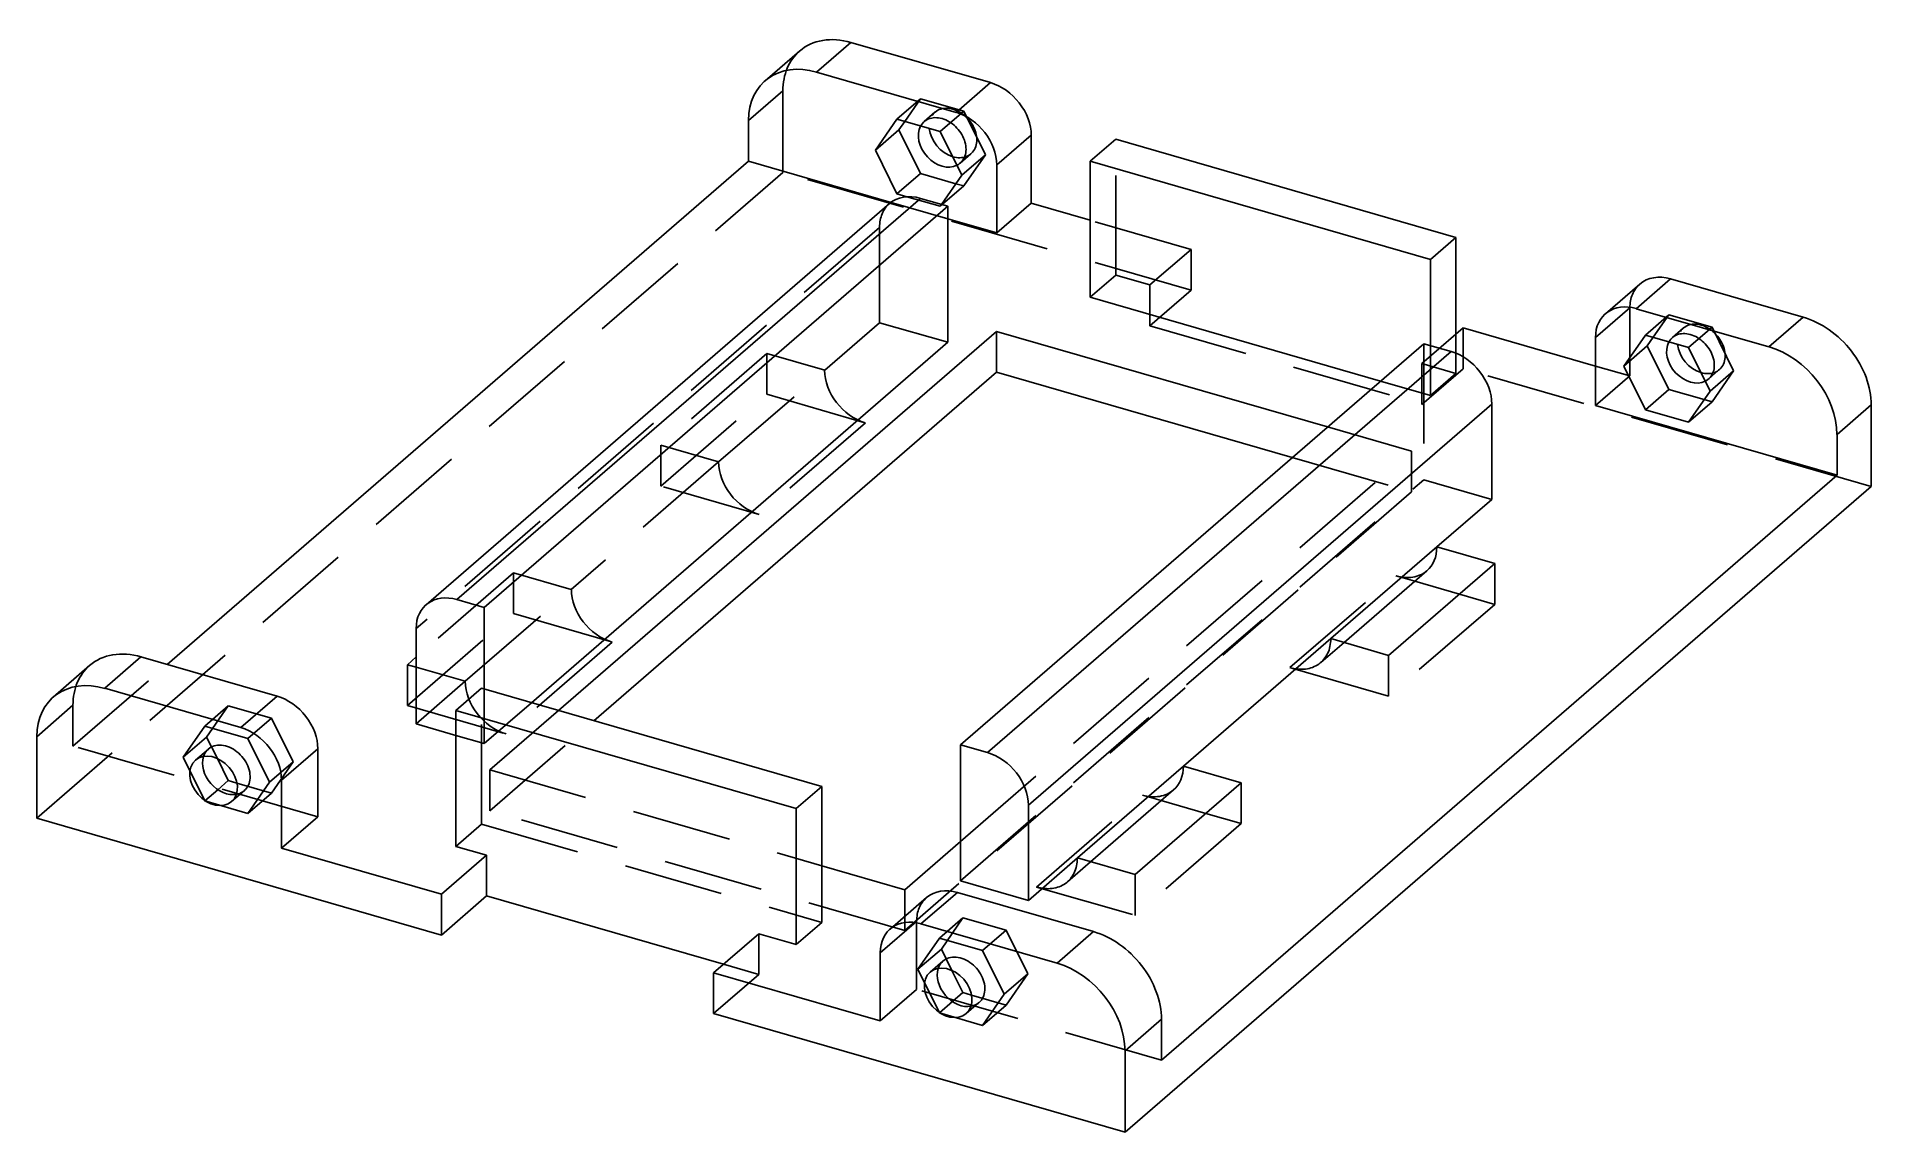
# Model space of a CAD drawing. Header units: millimetres. Extents: x -54 to 63, y 17 to 87.
import ezdxf

# ---------------------------------------------------------------- set-up
doc = ezdxf.new("R2010")
doc.units = ezdxf.units.MM
doc.linetypes.add('HIDDEN', pattern=[9.525, 6.35, -3.175])
doc.layers.get('0').update_dxf_attribs({"color": 253, "lineweight": 70, "true_color": 0x8faf8f})
doc.layers.add('Hidden', color=98, linetype='HIDDEN', lineweight=70, true_color=0x054805)

msp = doc.modelspace()

# ---------------------------------------------------------------- linework, layer by layer
at = {"color": 98, "lineweight": -3, "true_color": 0x054805}
for p, q in [((-5.04, 85.7), (-7.23, 83.81)), ((-3.96, 84.36), (-1.77, 86.25)), ((7.11, 83.69), (-1.77, 86.25)), ((-3.96, 84.36), (4.92, 81.79)), ((7.11, 83.69), (4.92, 81.79)), ((-8.29, 78.68), (-8.29, 81.28)), ((1.16, 81.36), (-0.21, 79.38)), ((-0.21, 79.38), (1.29, 80.68)), ((3.91, 80.57), (1.16, 81.36)), ((1.29, 80.68), (1.66, 81.22)), ((2.66, 77.9), (1.29, 80.68)), ((5.29, 77.79), (3.91, 80.57)), ((7.52, 78.45), (9.71, 80.34)), ((9.71, 76.01), (9.71, 80.34)), ((15.09, 80.08), (13.47, 78.68)), ((15.09, 80.08), (36.74, 73.83)), ((-45.29, 46.64), (-8.29, 78.68)), ((-8.29, 78.68), (0.79, 76.06)), ((-0.21, 79.38), (1.16, 76.6)), ((7.52, 78.45), (7.52, 74.12)), ((13.47, 78.68), (13.47, 70.02)), ((35.12, 72.43), (13.47, 78.68)), ((1.16, 76.6), (2.66, 77.9)), ((4.91, 77.25), (2.66, 77.9)), ((4, 75.93), (5.29, 77.79)), ((0.69, 75.98), (-28.81, 50.44)), ((-26.85, 50.77), (2.65, 76.31)), ((1.16, 76.6), (1.8, 76.42)), ((4.39, 75.81), (2.65, 76.31)), ((9.71, 76.01), (7.52, 74.12)), ((13.47, 74.92), (9.71, 76.01)), ((4.39, 75.81), (-25.11, 50.27)), ((4.39, 67.15), (4.39, 75.81)), ((4.39, 75.02), (7.52, 74.12)), ((36.74, 73.83), (35.12, 72.43)), ((36.74, 73.83), (36.74, 66.45)), ((35.12, 66.94), (35.12, 72.43)), ((48.45, 70.86), (46.26, 68.96)), ((48.22, 69.29), (50.41, 71.19)), ((58.85, 68.75), (50.41, 71.19)), ((31.95, 64.68), (13.47, 70.02)), ((48.22, 69.29), (56.67, 66.86)), ((7.49, 67.84), (-20.38, 43.7)), ((28.57, 61.76), (7.49, 67.84)), ((7.49, 67.84), (7.49, 65.25)), ((36.74, 67.67), (37.2, 68.07)), ((45.62, 65.64), (37.2, 68.07)), ((58.85, 68.75), (56.67, 66.86)), ((4.39, 67.15), (-22.11, 44.2)), ((5.2, 41.52), (34.7, 67.06)), ((34.7, 67.06), (36.43, 66.56)), ((45.62, 63.12), (45.62, 67.45)), ((48.8, 67.61), (47.42, 65.63)), ((47.42, 65.63), (48.92, 66.93)), ((51.55, 66.82), (48.8, 67.61)), ((48.92, 66.93), (49.3, 67.47)), ((50.3, 64.15), (48.92, 66.93)), ((52.92, 64.04), (51.55, 66.82)), ((36.43, 66.56), (6.93, 41.02)), ((47.42, 65.63), (48.8, 62.85)), ((-18.13, 43.05), (7.49, 65.25)), ((7.49, 65.25), (26.32, 59.81)), ((9.53, 37.67), (39.03, 63.22)), ((39.03, 57.15), (39.03, 63.22)), ((45.62, 63.12), (61, 58.68)), ((48.8, 62.85), (50.3, 64.15)), ((52.55, 63.5), (50.3, 64.15)), ((51.55, 62.06), (52.92, 64.04)), ((61, 61.28), (63.18, 63.17)), ((63.18, 63.17), (63.18, 57.97)), ((48.8, 62.85), (51.55, 62.06)), ((61, 61.28), (61, 58.68)), ((61, 58.68), (18, 21.44)), ((63.18, 57.97), (15.68, 16.84)), ((35.53, 54.12), (39.03, 57.15)), ((35.53, 54.12), (28.78, 48.28)), ((39.21, 53.06), (35.53, 54.12)), ((29.62, 48.03), (34.89, 52.6)), ((39.21, 53.06), (32.46, 47.21)), ((36.96, 51.11), (34.12, 51.93)), ((-25.11, 50.27), (-26.85, 50.77)), ((-25.11, 50.27), (-25.11, 45.07)), ((-29.44, 42.86), (-29.44, 48.92)), ((19.4, 40.16), (28.78, 48.28)), ((28.78, 48.28), (32.46, 47.21)), ((-49.27, 45.12), (-46.96, 47.12)), ((-38.3, 44.62), (-46.96, 47.12)), ((-29.44, 47.11), (-30, 46.62)), ((-50.23, 46.57), (-52.54, 44.56)), ((-30, 46.62), (-29.44, 46.46)), ((-49.27, 45.12), (-40.61, 42.62)), ((-38.3, 44.62), (-40.61, 42.62)), ((-26.91, 43.71), (-25.28, 45.12)), ((-25.28, 45.12), (-3.63, 38.87)), ((-5.26, 37.46), (-26.91, 43.71)), ((-26.91, 43.71), (-26.91, 35.05)), ((-29.44, 42.86), (-26.91, 42.12)), ((-53.6, 42.03), (-53.6, 36.84)), ((-38.01, 39.27), (-35.7, 41.27)), ((-35.7, 36.94), (-35.7, 41.27)), ((5.2, 32.86), (5.2, 41.52)), ((5.2, 41.52), (6.93, 41.02)), ((-41.4, 39.24), (-42.1, 40.65)), ((19.4, 40.16), (12.65, 34.31)), ((19.4, 40.16), (23.08, 39.1)), ((-41.4, 39.24), (-42.07, 38.66)), ((-40.85, 39.08), (-41.4, 39.24)), ((-38.01, 39.27), (-38.01, 34.94)), ((-5.26, 37.46), (-3.63, 38.87)), ((-3.63, 38.87), (-3.63, 30.21)), ((13.49, 34.07), (18.77, 38.64)), ((23.08, 39.1), (16.33, 33.25)), ((-5.26, 28.8), (-5.26, 37.46)), ((9.53, 31.61), (9.53, 37.67)), ((17.99, 37.97), (20.83, 37.15)), ((-53.6, 36.84), (-27.83, 29.4)), ((-38.01, 34.94), (-35.7, 36.94)), ((-24.96, 34.49), (-26.91, 35.05)), ((1.66, 32.29), (5.2, 35.36)), ((-38.01, 34.94), (-27.83, 32)), ((-24.96, 34.49), (-27.83, 32)), ((-24.96, 31.89), (-24.96, 34.49)), ((9.53, 31.61), (12.65, 34.31)), ((12.65, 34.31), (16.33, 33.25)), ((-3.63, 33.82), (1.66, 32.29)), ((5.2, 32.86), (9.53, 31.61)), ((-27.83, 29.4), (-27.83, 32)), ((-27.83, 29.4), (-24.96, 31.89)), ((-9.89, 27.54), (-24.96, 31.89)), ((3.04, 31.79), (0.73, 29.78)), ((2.69, 30.12), (5.01, 32.12)), ((13.67, 29.62), (5.01, 32.12)), ((-10.51, 27), (-7.64, 29.49)), ((-5.26, 28.8), (-7.64, 29.49)), ((-5.26, 28.8), (-3.63, 30.21)), ((2.69, 30.12), (11.35, 27.62)), ((13.67, 29.62), (11.35, 27.62)), ((0.09, 23.94), (0.09, 28.27)), ((-10.51, 27), (0.09, 23.94)), ((-10.51, 27), (-10.51, 24.4)), ((5.36, 25.74), (4.66, 27.15)), ((5.36, 25.74), (4.7, 25.16)), ((5.91, 25.58), (5.36, 25.74)), ((-10.51, 24.4), (15.68, 16.84)), ((15.68, 22.03), (18, 24.04)), ((18, 21.44), (18, 24.04)), ((15.68, 16.84), (15.68, 22.03))]:
    msp.add_line(p, q, dxfattribs=at)
for centre, major_axis, start_param, end_param in [((-1.77, 81.92), (3.27, -3.78), 2.284521, 3.141672), ((7.11, 81.09), (1.96, -2.27), 0.713724, 2.284521), ((4.04, 79.88), (1.15, -1.32), 3.412338, 6.09336), ((4.73, 80.48), (1.15, -1.32), 3.950763, 5.412014), ((2.65, 73.72), (1.96, -2.27), 2.284521, 3.141672), ((50.41, 68.59), (1.96, -2.27), 2.284521, 3.141672), ((58.85, 64.42), (3.27, -3.78), 0.713724, 2.284521), ((51.67, 66.13), (1.15, -1.32), 3.412338, 6.09336), ((52.36, 66.73), (1.15, -1.32), 3.950763, 5.412014), ((36.43, 63.97), (1.96, -2.27), 0.713724, 2.284521), ((-46.96, 42.79), (3.27, -3.78), 2.284521, 3.141672), ((-38.3, 42.02), (1.96, -2.27), 0.713724, 2.284521), ((-41.53, 39.92), (1.15, -1.32), 3.563414, 5.861301), ((5.01, 29.52), (1.96, -2.27), 2.284521, 3.141672), ((13.67, 25.29), (3.27, -3.78), 0.713724, 2.284521), ((5.24, 26.42), (1.15, -1.32), 3.563414, 5.861301)]:
    msp.add_ellipse(centre, major_axis=major_axis, ratio=0.75, start_param=start_param, end_param=end_param, dxfattribs=at)
at = {"color": 98, "lineweight": -3, "true_color": 0x054805, "extrusion": (7.83031e-17, -5.62191e-18, -1)}
for centre, major_axis, start_param, end_param in [((-3.96, 80.03), (-3.27, 3.78), 5.569461, 7.140257), ((32.93, 54.87), (-1.96, 2.27), 2.427868, 3.141514), ((-26.85, 48.17), (-1.96, 2.27), 5.569461, 7.140257), ((16.8, 40.91), (-1.96, 2.27), 2.427868, 3.141514)]:
    msp.add_ellipse(centre, major_axis=major_axis, ratio=0.75, start_param=start_param, end_param=end_param, dxfattribs=at)
at = {"color": 98, "lineweight": -3, "true_color": 0x054805, "extrusion": (3.63406e-17, -4.19625e-17, -1)}
msp.add_ellipse((4.92, 79.2), major_axis=(-1.96, 2.27), ratio=0.75, start_param=0.857072, end_param=2.427868, dxfattribs=at)
at = {"color": 98, "lineweight": -3, "true_color": 0x054805, "extrusion": (-4.75844e-17, -1.14644e-16, -1)}
msp.add_ellipse((48.22, 66.7), major_axis=(-1.96, 2.27), ratio=0.75, start_param=5.569461, end_param=7.140257, dxfattribs=at)
at = {"color": 98, "lineweight": -3, "true_color": 0x054805, "extrusion": (1.14644e-16, -4.75844e-17, -1)}
for centre, major_axis in [((56.67, 62.53), (-3.27, 3.78)), ((6.93, 38.42), (-1.96, 2.27))]:
    msp.add_ellipse(centre, major_axis=major_axis, ratio=0.75, start_param=0.857072, end_param=2.427868, dxfattribs=at)
at = {"color": 98, "lineweight": -3, "true_color": 0x054805, "extrusion": (3.07187e-17, -1.20266e-16, -1)}
for centre, major_axis in [((-49.27, 40.78), (-3.27, 3.78)), ((2.69, 27.52), (-1.96, 2.27))]:
    msp.add_ellipse(centre, major_axis=major_axis, ratio=0.75, start_param=5.569461, end_param=7.140257, dxfattribs=at)
at = {"color": 98, "lineweight": -3, "true_color": 0x054805, "extrusion": (6.70593e-17, -1.62228e-16, -1)}
for centre, major_axis in [((-40.61, 40.02), (-1.96, 2.27)), ((11.35, 23.28), (-3.27, 3.78))]:
    msp.add_ellipse(centre, major_axis=major_axis, ratio=0.75, start_param=0.857072, end_param=2.427868, dxfattribs=at)
at = {"color": 98, "lineweight": -3, "true_color": 0x054805}
for centre in [(-42.34, 39.22), (4.42, 25.72)]:
    msp.add_ellipse(centre, major_axis=(1.15, -1.32), ratio=0.75, dxfattribs=at)
at = {"layer": 'Hidden', "lineweight": -3}
for p, q in [((-6.1, 83.17), (-8.29, 81.28)), ((-6.1, 77.97), (-6.1, 83.17)), ((1.16, 81.36), (2.66, 82.66)), ((1.66, 81.22), (2.66, 82.66)), ((2.66, 82.66), (5.41, 81.87)), ((3.58, 81.8), (2.89, 81.21)), ((3.91, 80.57), (5.41, 81.87)), ((5.41, 81.87), (6.79, 79.09)), ((15.09, 71.42), (15.09, 80.08)), ((5.18, 78.56), (5.87, 79.16)), ((5.29, 77.79), (6.79, 79.09)), ((6.79, 79.09), (5.41, 77.11)), ((-53.6, 36.84), (-6.1, 77.97)), ((19.88, 70.47), (-6.1, 77.97)), ((3.91, 75.81), (5.41, 77.11)), ((5.41, 77.11), (4.91, 77.25)), ((0.79, 76.06), (4.39, 75.02)), ((1.8, 76.42), (3.91, 75.81)), ((3.91, 75.81), (4, 75.93)), ((19.88, 73.07), (13.47, 74.92)), ((0.06, 74.47), (-29.44, 48.92)), ((0.06, 74.47), (0.06, 68.4)), ((19.88, 73.07), (17.26, 70.8)), ((19.88, 73.07), (19.88, 70.47)), ((15.09, 71.42), (13.47, 70.02)), ((15.09, 71.42), (17.26, 70.8)), ((17.26, 70.8), (17.26, 68.2)), ((17.26, 68.2), (19.88, 70.47)), ((47.81, 69.34), (45.62, 67.45)), ((47.81, 69.34), (47.81, 65.01)), ((48.8, 67.61), (50.3, 68.91)), ((49.3, 67.47), (50.3, 68.91)), ((50.3, 68.91), (53.05, 68.12)), ((0.06, 68.4), (-3.44, 65.37)), ((4.39, 67.15), (0.06, 68.4)), ((17.26, 68.2), (34.58, 63.2)), ((37.2, 65.47), (37.2, 68.07)), ((51.21, 68.05), (50.52, 67.46)), ((51.55, 66.82), (53.05, 68.12)), ((53.05, 68.12), (54.42, 65.34)), ((34.58, 65.8), (36.74, 67.67)), ((34.7, 67.06), (34.7, 58.4)), ((35.12, 63.77), (35.12, 66.94)), ((-7.12, 66.44), (-13.87, 60.59)), ((-7.12, 66.44), (-7.12, 63.84)), ((-3.44, 65.37), (-7.12, 66.44)), ((34.58, 65.8), (36.74, 65.17)), ((34.58, 63.2), (34.58, 65.8)), ((37.2, 65.47), (34.58, 63.2)), ((36.74, 66.45), (36.74, 65.17)), ((63.18, 57.97), (37.2, 65.47)), ((47.81, 65.01), (45.62, 65.64)), ((52.82, 64.81), (53.5, 65.41)), ((-10.19, 59.53), (-3.44, 65.37)), ((35.12, 63.77), (31.95, 64.68)), ((35.12, 63.77), (36.74, 65.17)), ((45.62, 63.12), (47.81, 65.01)), ((52.92, 64.04), (54.42, 65.34)), ((54.42, 65.34), (53.05, 63.36)), ((-13.87, 57.99), (-7.12, 63.84)), ((-7.12, 63.84), (-0.85, 62.02)), ((51.55, 62.06), (53.05, 63.36)), ((53.05, 63.36), (52.55, 63.5)), ((-0.85, 62.02), (-7.6, 56.18)), ((33.91, 60.22), (28.57, 61.76)), ((-13.87, 60.59), (-13.87, 57.99)), ((-13.87, 60.59), (-10.19, 59.53)), ((5.2, 35.36), (33.91, 60.22)), ((26.32, 59.81), (33.91, 57.62)), ((33.91, 60.22), (33.91, 57.62)), ((-10.19, 59.53), (-19.57, 51.41)), ((5.2, 32.86), (34.7, 58.4)), ((39.03, 57.15), (34.7, 58.4)), ((-7.6, 56.18), (-13.87, 57.99)), ((33.91, 57.62), (1.66, 29.69)), ((39.21, 53.06), (39.21, 50.46)), ((-23.25, 52.47), (-29.44, 47.11)), ((-26.32, 45.56), (-19.57, 51.41)), ((-23.25, 52.47), (-23.25, 49.87)), ((-19.57, 51.41), (-23.25, 52.47)), ((26.18, 46.43), (32.93, 52.27)), ((34.12, 51.93), (32.93, 52.27)), ((39.21, 50.46), (32.46, 44.62)), ((39.21, 50.46), (36.96, 51.11)), ((-30, 44.03), (-23.25, 49.87)), ((-23.25, 49.87), (-16.97, 48.06)), ((-16.97, 48.06), (-23.72, 42.21)), ((28.14, 46.76), (29.62, 48.03)), ((32.46, 44.62), (32.46, 47.21)), ((-51.29, 41.44), (-45.29, 46.64)), ((-30, 46.62), (-30, 44.03)), ((-29.44, 46.46), (-26.32, 45.56)), ((-26.32, 45.56), (-29.44, 42.86)), ((32.46, 44.62), (26.18, 46.43)), ((-25.28, 36.46), (-25.28, 45.12)), ((-25.11, 45.07), (-25.11, 41.61)), ((-51.29, 44.04), (-53.6, 42.03)), ((-51.29, 44.04), (-51.29, 41.44)), ((-41.4, 44), (-42.9, 42.7)), ((-42.78, 42.01), (-41.4, 44)), ((-41.4, 44), (-38.65, 43.21)), ((-30, 44.03), (-23.72, 42.21)), ((-22.11, 44.2), (-25.11, 41.61)), ((-20.38, 43.7), (-24.76, 39.92)), ((-42.9, 42.7), (-44.28, 40.72)), ((-40.15, 41.91), (-42.9, 42.7)), ((-38.65, 43.21), (-40.15, 41.91)), ((-38.65, 43.21), (-37.28, 40.43)), ((-26.91, 42.12), (-25.11, 41.61)), ((-24.76, 37.32), (-18.13, 43.05)), ((-35.7, 36.94), (-51.29, 41.44)), ((-42.78, 42.01), (-44.28, 40.72)), ((-42.67, 41.24), (-43.49, 40.54)), ((-42.1, 40.65), (-42.78, 42.01)), ((-38.78, 39.13), (-40.15, 41.91)), ((-44.28, 40.72), (-42.9, 37.94)), ((-37.28, 40.43), (-38.78, 39.13)), ((-37.28, 40.43), (-38.65, 38.44)), ((-24.76, 39.92), (-3.63, 33.82)), ((-24.76, 39.92), (-24.76, 37.32)), ((-42.07, 38.66), (-42.9, 37.94)), ((-41.19, 37.9), (-40.38, 38.6)), ((-38.65, 38.44), (-40.85, 39.08)), ((-40.15, 37.14), (-38.78, 39.13)), ((23.08, 39.1), (23.08, 36.5)), ((-42.9, 37.94), (-40.15, 37.14)), ((-38.65, 38.44), (-40.15, 37.14)), ((10.05, 32.46), (16.8, 38.31)), ((16.8, 38.31), (17.99, 37.97)), ((-25.28, 36.46), (-26.91, 35.05)), ((-25.28, 36.46), (-3.63, 30.21)), ((1.66, 29.69), (-24.76, 37.32)), ((23.08, 36.5), (16.33, 30.65)), ((20.83, 37.15), (23.08, 36.5)), ((12.02, 32.79), (13.49, 34.07)), ((16.33, 30.65), (16.33, 33.25)), ((1.66, 32.29), (1.66, 29.69)), ((10.05, 32.46), (16.33, 30.65)), ((5.36, 30.5), (3.86, 29.2)), ((3.99, 28.51), (5.36, 30.5)), ((5.36, 30.5), (8.11, 29.71)), ((-7.64, 29.49), (-7.64, 26.89)), ((2.41, 30.27), (0.09, 28.27)), ((2.41, 30.27), (2.41, 25.94)), ((3.86, 29.2), (2.49, 27.22)), ((6.61, 28.41), (3.86, 29.2)), ((8.11, 29.71), (6.61, 28.41)), ((8.11, 29.71), (9.49, 26.93)), ((3.99, 28.51), (2.49, 27.22)), ((4.66, 27.15), (3.99, 28.51)), ((7.99, 25.63), (6.61, 28.41)), ((-7.64, 26.89), (-10.51, 24.4)), ((-7.64, 26.89), (-9.89, 27.54)), ((2.49, 27.22), (3.86, 24.44)), ((4.09, 27.74), (3.28, 27.04)), ((9.49, 26.93), (7.99, 25.63)), ((9.49, 26.93), (8.11, 24.94)), ((2.41, 25.94), (0.09, 23.94)), ((18, 21.44), (2.41, 25.94)), ((4.7, 25.16), (3.86, 24.44)), ((5.57, 24.4), (6.38, 25.1)), ((8.11, 24.94), (5.91, 25.58)), ((6.61, 23.64), (7.99, 25.63)), ((8.11, 24.94), (6.61, 23.64)), ((3.86, 24.44), (6.61, 23.64))]:
    msp.add_line(p, q, dxfattribs=at)
for centre, major_axis, start_param, end_param in [((-1.77, 81.92), (3.27, -3.78), 3.141672, 3.855317), ((4.73, 80.48), (1.15, -1.32), 5.412014, 10.233948), ((4.04, 79.88), (1.15, -1.32), 6.09336, 9.695524), ((2.65, 73.72), (1.96, -2.27), 3.141672, 3.855317), ((50.41, 68.59), (1.96, -2.27), 3.141672, 3.855317), ((51.67, 66.13), (1.15, -1.32), 6.09336, 9.695524), ((52.36, 66.73), (1.15, -1.32), 5.412014, 10.233948), ((-7.6, 58.78), (1.96, -2.27), 3.855317, 5.426113), ((26.18, 49.03), (1.96, -2.27), 5.426113, 6.99691), ((-46.96, 42.79), (3.27, -3.78), 3.141672, 3.855317), ((-23.72, 44.81), (1.96, -2.27), 3.855317, 5.426113), ((-41.53, 39.92), (1.15, -1.32), 5.861301, 9.846599), ((10.05, 35.06), (1.96, -2.27), 5.426113, 6.99691), ((5.01, 29.52), (1.96, -2.27), 3.141672, 3.855317), ((5.24, 26.42), (1.15, -1.32), 5.861301, 9.846599)]:
    msp.add_ellipse(centre, major_axis=major_axis, ratio=0.75, start_param=start_param, end_param=end_param, dxfattribs=at)
at = {"layer": 'Hidden', "lineweight": -3, "extrusion": (1.14644e-16, -4.75844e-17, -1)}
for centre in [(-0.85, 64.62), (-16.97, 50.66)]:
    msp.add_ellipse(centre, major_axis=(-1.96, 2.27), ratio=0.75, start_param=3.998665, end_param=5.569461, dxfattribs=at)
at = {"layer": 'Hidden', "lineweight": -3, "extrusion": (7.83031e-17, -5.62191e-18, -1)}
for centre in [(32.93, 54.87), (16.8, 40.91)]:
    msp.add_ellipse(centre, major_axis=(-1.96, 2.27), ratio=0.75, start_param=3.141514, end_param=3.998665, dxfattribs=at)

doc.saveas('drawing.dxf')
